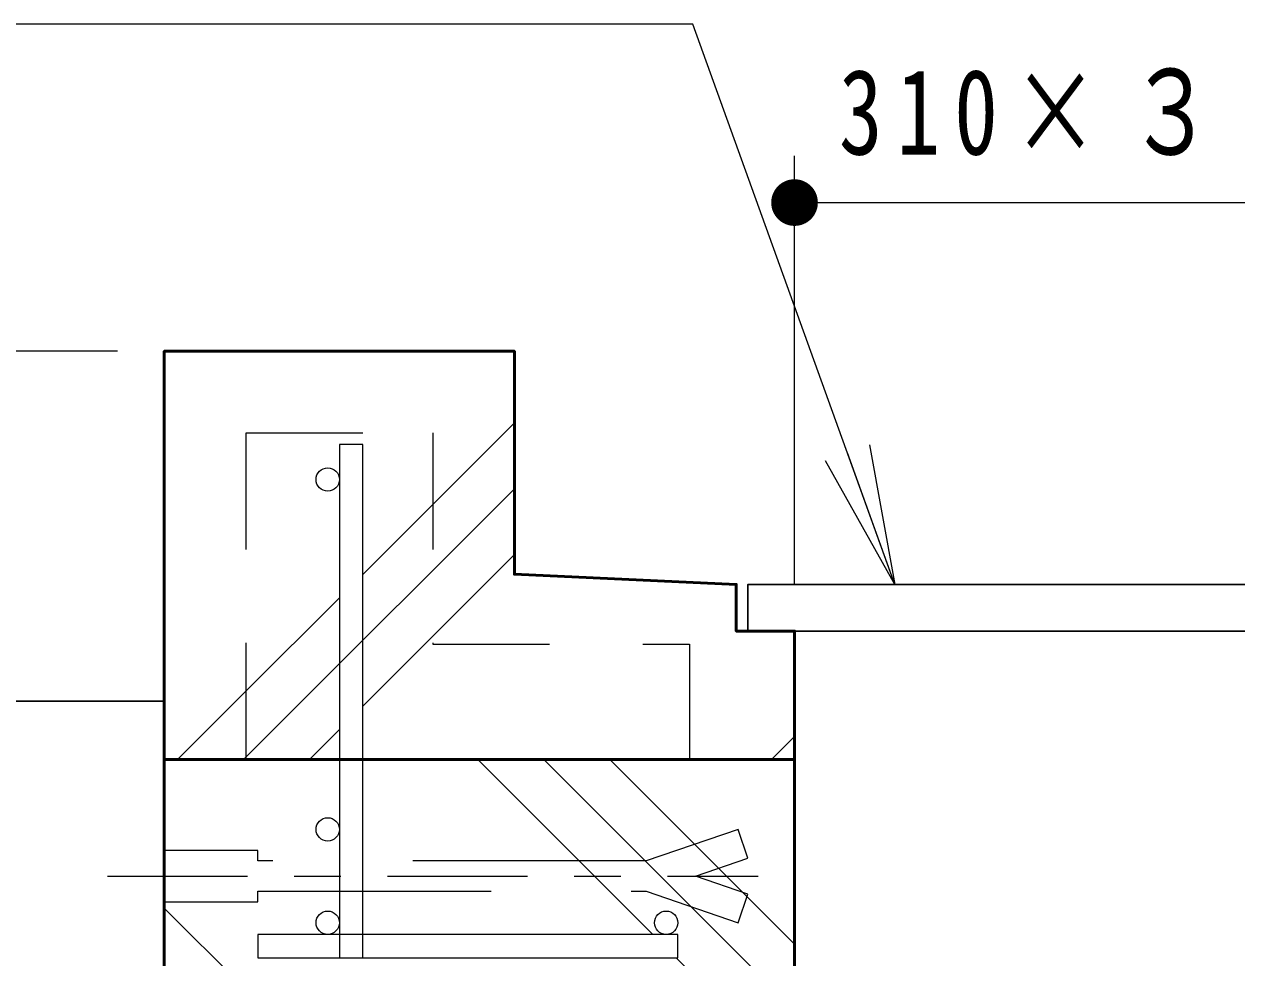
# Model space of a CAD drawing. Units: millimetres on the paper, scale 1:20. Extents: x -385 to 0, y -5 to 267.
# Drawn here: x -84.28 to -58.31, y 95.77 to 115.78 of the extents above; entities that cross this region are included whole.
import ezdxf

# ---------------------------------------------------------------- set-up
doc = ezdxf.new("R2010")
doc.units = ezdxf.units.MM
for name, pattern in [('USER1', [4.5, 2.5, -2]), ('USER2', [6, 3, -1, 1, -1]), ('USER4', [8, 5, -3])]:
    doc.linetypes.add(name, pattern=pattern)
doc.layers.add('LY_1', color=7, linetype='Continuous', lineweight=13)
doc.styles.add('ＭＳ ゴシック', font='')
doc.styles.get('ＭＳ ゴシック').set_extended_font_data('MS Gothic')

# ---------------------------------------------------------------- blocks, each defined once
blk = doc.blocks.new('filled_dot')
at = {"color": 0, "linetype": 'Continuous', "lineweight": -2, "const_width": 1.25}
blk.add_lwpolyline([(-0.625, 0, 1), (0.625, 0, 1)], format="xyb", close=True, dxfattribs=at)

msp = doc.modelspace()

# ---------------------------------------------------------------- linework, layer by layer
at = {"layer": 'LY_1'}
for p, q in [((-67.78, 103.772), (-67.78, 112.958)), ((-67.78, 111.958), (-52.28, 111.958)), ((-82.28, 108.772), (-94.78, 108.772)), ((-75.53, 105.489), (-73.78, 107.239)), ((-66.175, 106.763), (-65.628, 103.772)), ((-65.628, 103.772), (-66.646, 106.594)), ((-65.628, 103.772), (-67.116, 106.424)), ((-75.53, 104.075), (-73.78, 105.825)), ((-77.03, 103.989), (-75.53, 105.489)), ((-75.53, 102.661), (-73.78, 104.411)), ((-77.03, 102.575), (-75.53, 104.075)), ((-79.53, 101.489), (-77.53, 103.489)), ((-77.03, 101.161), (-75.53, 102.661)), ((-79.53, 100.075), (-77.53, 102.075)), ((-80.998, 100.022), (-79.53, 101.489)), ((-78.169, 100.022), (-77.53, 100.661)), ((-68.27, 100.022), (-67.78, 100.512)), ((-79.584, 100.022), (-79.53, 100.075)), ((-74.566, 100.022), (-70.816, 96.272)), ((-73.151, 100.022), (-67.78, 94.65)), ((-71.737, 100.022), (-67.78, 96.064)), ((-81.28, 96.836), (-78.215, 93.772)), ((-70.316, 95.772), (-68.316, 93.772))]:
    msp.add_line(p, q, dxfattribs=at)
at = {"layer": 'LY_1', "color": 4}
msp.add_line((-78.28, 101.325), (-76.78, 102.825), dxfattribs=at)
at = {"layer": 'LY_1', "lineweight": 25}
msp.add_line((-81.28, 101.272), (-90.142, 101.272), dxfattribs=at)
at = {"layer": 'LY_1', "color": 140, "lineweight": 50}
msp.add_line((-67.78, 100.022), (-81.28, 100.022), dxfattribs=at)
at = {"layer": 'LY_1', "color": 253, "linetype": 'USER2'}
msp.add_line((-82.498, 97.522), (-68.56, 97.522), dxfattribs=at)
at = {"layer": 'LY_1'}
msp.add_lwpolyline([(-65.628, 103.772), (-69.958, 115.781), (-95.353, 115.781)], dxfattribs=at)
at = {"layer": 'LY_1', "color": 140, "lineweight": 50}
msp.add_lwpolyline([(-81.28, 93.772), (-81.28, 108.772), (-73.78, 108.772), (-73.78, 103.99), (-69.03, 103.772), (-69.03, 102.772), (-67.78, 102.772), (-67.78, 93.772)], dxfattribs=at)
at = {"layer": 'LY_1', "color": 140, "linetype": 'USER1'}
msp.add_lwpolyline([(-79.53, 100.022), (-79.53, 107.022), (-75.53, 107.022), (-75.53, 102.49), (-70.03, 102.49), (-70.03, 100.022)], dxfattribs=at)
at = {"layer": 'LY_1', "color": 1}
for points in [[(-77.53, 95.772), (-77.03, 95.772), (-77.03, 106.772), (-77.53, 106.772)], [(-70.28, 96.272), (-79.28, 96.272), (-79.28, 95.772), (-70.28, 95.772)]]:
    msp.add_lwpolyline(points, close=True, dxfattribs=at)
at = {"layer": 'LY_1', "color": 110, "lineweight": 25}
msp.add_lwpolyline([(-68.78, 102.772), (-68.78, 103.772), (-51.28, 103.772), (-51.28, 102.772)], close=True, dxfattribs=at)
at = {"layer": 'LY_1', "color": 253, "linetype": 'USER4'}
msp.add_lwpolyline([(-81.28, 96.972), (-79.28, 96.972), (-79.28, 97.197), (-70.959, 97.197), (-68.991, 96.522), (-68.78, 97.136), (-69.903, 97.522), (-68.78, 97.907), (-68.991, 98.522), (-70.959, 97.847), (-79.28, 97.847), (-79.28, 98.072), (-81.28, 98.072)], close=True, dxfattribs=at)
at = {"layer": 'LY_1', "color": 1}
for centre in [(-77.78, 106.022), (-77.78, 98.522), (-77.78, 96.522), (-70.53, 96.522)]:
    msp.add_circle(centre, 0.25, dxfattribs=at)

# ---------------------------------------------------------------- block references
at = {"layer": 'LY_1', "xscale": 0.4, "yscale": 0.4}
msp.add_blockref('filled_dot', (-67.78, 111.958), dxfattribs=at)

# ---------------------------------------------------------------- texts
at = {"layer": 'LY_1', "insert": (-60.03, 112.958), "char_height": 1.833, "attachment_point": 8, "style": 'ＭＳ ゴシック'}
msp.add_mtext('\\T1.32;\\W0.75;310×３１０', dxfattribs=at)

doc.saveas('drawing.dxf')
